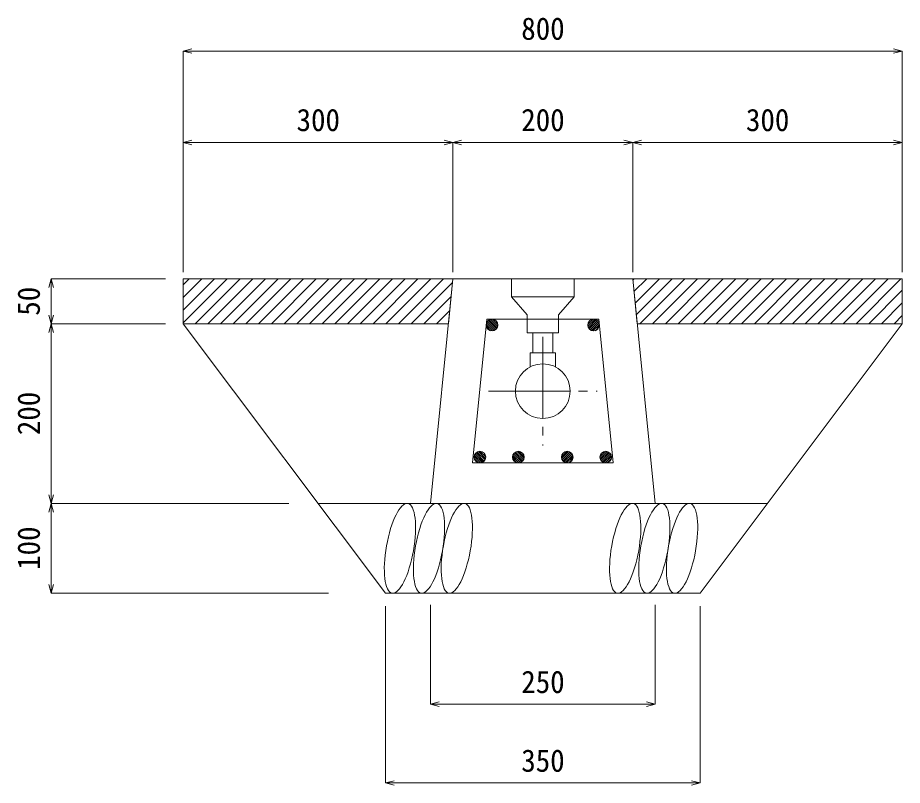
# Model space of a CAD drawing. Units: millimetres, scale not verified. Extents: x -1400 to 2655, y -980 to 980.
# Drawn here: x 1671 to 2655, y -50 to 804 of the extents above; entities that cross this region are included whole.
import ezdxf
from ezdxf.enums import TextEntityAlignment as Align

# ---------------------------------------------------------------- set-up
doc = ezdxf.new("R2010")
doc.units = ezdxf.units.MM
doc.header["$LTSCALE"] = 10
doc.linetypes.add('CHAIN2', pattern=[12, 9, -1, 1, -1])
doc.layers.add('1-1', color=7, linetype='Continuous', lineweight=9)
doc.styles.add('ＭＳ ゴシック', font='')
doc.styles.get('ＭＳ ゴシック').set_extended_font_data('MS Gothic')

msp = doc.modelspace()

# ---------------------------------------------------------------- linework, layer by layer
at = {"layer": '1-1', "color": 4}
for p, q in [((1855.1, 767.35), (1864.76, 769.94)), ((2655.1, 767.35), (2645.44, 769.94)), ((1855.1, 767.35), (2655.1, 767.35)), ((1855.1, 767.35), (1864.76, 764.76)), ((1855.1, 767.35), (1855.1, 665.65)), ((2655.1, 767.35), (2645.44, 764.76)), ((2655.1, 767.35), (2655.1, 665.65)), ((1855.1, 665.65), (1864.76, 668.24)), ((1855.1, 665.65), (2155.1, 665.65)), ((1855.1, 665.65), (1864.76, 663.06)), ((1855.1, 665.65), (1855.1, 521.26)), ((2155.1, 665.65), (2145.44, 668.24)), ((2155.1, 665.65), (2145.44, 663.06)), ((2155.1, 665.65), (2164.76, 668.24)), ((2155.1, 665.65), (2155.1, 521.26)), ((2155.1, 665.65), (2355.1, 665.65)), ((2155.1, 665.65), (2164.76, 663.06)), ((2355.1, 665.65), (2345.44, 668.24)), ((2355.1, 665.65), (2345.44, 663.06)), ((2355.1, 665.65), (2364.76, 668.24)), ((2355.1, 665.65), (2355.1, 521.26)), ((2355.1, 665.65), (2655.1, 665.65)), ((2355.1, 665.65), (2364.76, 663.06)), ((2655.1, 665.65), (2645.44, 668.24)), ((2655.1, 665.65), (2645.44, 663.06)), ((2655.1, 665.65), (2655.1, 521.26)), ((1707.97, 513.63), (1705.39, 503.97)), ((1707.97, 463.63), (1707.97, 513.63)), ((1707.97, 513.63), (1710.56, 503.97)), ((1707.97, 513.63), (1835.26, 513.63)), ((1707.97, 463.63), (1705.39, 473.29)), ((1707.97, 463.63), (1710.56, 473.29)), ((1707.97, 463.63), (1705.39, 453.97)), ((1707.97, 263.63), (1707.97, 463.63)), ((1707.97, 463.63), (1710.56, 453.97)), ((1707.97, 463.63), (1835.26, 463.63)), ((1707.97, 263.63), (1705.39, 273.29)), ((1707.97, 263.63), (1710.56, 273.29)), ((1707.97, 263.63), (1705.39, 253.97)), ((1707.97, 163.63), (1707.97, 263.63)), ((1707.97, 263.63), (1710.56, 253.97)), ((1707.97, 263.63), (1972.4, 263.63)), ((1707.97, 163.63), (1705.39, 173.29)), ((1707.97, 163.63), (1710.56, 173.29)), ((1707.97, 163.63), (2016.74, 163.63)), ((2080.1, -47.66), (2080.1, 149.18)), ((2130.1, 40), (2130.1, 150.72)), ((2380.1, 40), (2380.1, 150.72)), ((2430.1, -47.66), (2430.1, 149.18)), ((2130.1, 40), (2139.76, 42.59)), ((2130.1, 40), (2380.1, 40)), ((2130.1, 40), (2139.76, 37.41)), ((2380.1, 40), (2370.44, 42.59)), ((2380.1, 40), (2370.44, 37.41)), ((2080.1, -47.66), (2089.76, -45.07)), ((2080.1, -47.66), (2430.1, -47.66)), ((2080.1, -47.66), (2089.76, -50.25)), ((2430.1, -47.66), (2420.44, -45.07)), ((2430.1, -47.66), (2420.44, -50.25))]:
    msp.add_line(p, q, dxfattribs=at)
at = {"layer": '1-1'}
for p, q in [((1855.1, 513.63), (2155.1, 513.63)), ((1855.1, 513.63), (1855.1, 463.63)), ((1855.1, 464.67), (1904.06, 513.63)), ((1855.1, 478.81), (1889.92, 513.63)), ((1855.1, 492.95), (1875.78, 513.63)), ((1855.1, 507.1), (1861.63, 513.63)), ((1868.2, 463.63), (1918.2, 513.63)), ((1882.34, 463.63), (1932.34, 513.63)), ((1896.49, 463.63), (1946.49, 513.63)), ((1910.63, 463.63), (1960.63, 513.63)), ((1924.77, 463.63), (1974.77, 513.63)), ((1938.91, 463.63), (1988.91, 513.63)), ((1953.06, 463.63), (2003.06, 513.63)), ((1967.2, 463.63), (2017.2, 513.63)), ((1981.34, 463.63), (2031.34, 513.63)), ((1995.48, 463.63), (2045.48, 513.63)), ((2009.62, 463.63), (2059.62, 513.63)), ((2023.77, 463.63), (2073.77, 513.63)), ((2037.91, 463.63), (2087.91, 513.63)), ((2052.05, 463.63), (2102.05, 513.63)), ((2066.19, 463.63), (2116.19, 513.63)), ((2080.33, 463.63), (2130.33, 513.63)), ((2094.48, 463.63), (2144.48, 513.63)), ((2155.1, 513.63), (2150.1, 463.63)), ((2290.1, 493.63), (2290.1, 513.63)), ((2655.1, 513.63), (2355.1, 513.63)), ((2355.1, 513.63), (2360.1, 463.63)), ((2355.24, 512.26), (2356.61, 513.63)), ((2356.52, 499.4), (2370.75, 513.63)), ((2357.81, 486.54), (2384.89, 513.63)), ((2359.1, 473.69), (2399.04, 513.63)), ((2363.18, 463.63), (2413.18, 513.63)), ((2377.32, 463.63), (2427.32, 513.63)), ((2391.46, 463.63), (2441.46, 513.63)), ((2405.6, 463.63), (2455.6, 513.63)), ((2419.75, 463.63), (2469.75, 513.63)), ((2433.89, 463.63), (2483.89, 513.63)), ((2448.03, 463.63), (2498.03, 513.63)), ((2462.17, 463.63), (2512.17, 513.63)), ((2476.31, 463.63), (2526.31, 513.63)), ((2490.46, 463.63), (2540.46, 513.63)), ((2504.6, 463.63), (2554.6, 513.63)), ((2518.74, 463.63), (2568.74, 513.63)), ((2532.88, 463.63), (2582.88, 513.63)), ((2547.03, 463.63), (2597.03, 513.63)), ((2561.17, 463.63), (2611.17, 513.63)), ((2575.31, 463.63), (2625.31, 513.63)), ((2589.45, 463.63), (2639.45, 513.63)), ((2603.59, 463.63), (2653.59, 513.63)), ((2655.1, 513.63), (2655.1, 463.63)), ((2108.62, 463.63), (2154.71, 509.72)), ((2122.76, 463.63), (2153.14, 494.01)), ((2220.1, 493.63), (2237.6, 473.63)), ((2272.6, 473.63), (2290.1, 493.63)), ((2617.74, 463.63), (2655.1, 500.99)), ((2631.88, 463.63), (2655.1, 486.85)), ((2136.9, 463.63), (2151.57, 478.29)), ((2237.6, 453.63), (2237.6, 473.63)), ((2272.6, 453.63), (2272.6, 473.63)), ((2646.02, 463.63), (2655.1, 472.71)), ((2080.1, 163.63), (1855.1, 463.63)), ((1855.1, 463.63), (2150.1, 463.63)), ((2192.13, 462.93), (2199.28, 455.78)), ((2192.55, 464.63), (2200.98, 456.2)), ((2193.3, 466.01), (2202.36, 456.95)), ((2194.3, 467.12), (2203.48, 457.95)), ((2195.56, 467.99), (2204.34, 459.21)), ((2197.1, 468.57), (2204.92, 460.75)), ((2199.06, 468.73), (2205.08, 462.71)), ((2311.14, 468.73), (2305.12, 462.71)), ((2313.11, 468.57), (2305.28, 460.75)), ((2314.65, 467.99), (2305.86, 459.21)), ((2315.9, 467.12), (2306.73, 457.95)), ((2316.91, 466.01), (2307.84, 456.95)), ((2317.65, 464.63), (2309.22, 456.2)), ((2318.07, 462.93), (2310.92, 455.78)), ((2655.1, 463.63), (2360.1, 463.63)), ((2430.1, 163.63), (2655.1, 463.63)), ((2192.3, 460.64), (2196.99, 455.95)), ((2272.6, 453.63), (2237.6, 453.63)), ((2244.1, 431.24), (2244.1, 453.63)), ((2266.1, 431.24), (2266.1, 453.63)), ((2317.9, 460.64), (2313.21, 455.95)), ((2269.1, 431.24), (2269.1, 415.37)), ((2178.64, 315.81), (2185.78, 308.66)), ((2179.06, 317.51), (2187.49, 309.08)), ((2179.8, 318.89), (2188.86, 309.83)), ((2180.81, 320.01), (2189.98, 310.83)), ((2182.06, 320.87), (2190.85, 312.09)), ((2183.6, 321.45), (2191.43, 313.63)), ((2185.56, 321.61), (2191.59, 315.59)), ((2221.43, 315.81), (2228.57, 308.66)), ((2221.85, 317.51), (2230.28, 309.08)), ((2222.59, 318.89), (2231.65, 309.83)), ((2223.6, 320.01), (2232.77, 310.83)), ((2224.85, 320.87), (2233.64, 312.09)), ((2226.39, 321.45), (2234.22, 313.63)), ((2228.36, 321.61), (2234.38, 315.59)), ((2281.85, 321.61), (2275.83, 315.59)), ((2283.81, 321.45), (2275.99, 313.63)), ((2285.35, 320.87), (2276.57, 312.09)), ((2286.61, 320.01), (2277.43, 310.83)), ((2287.61, 318.89), (2278.55, 309.83)), ((2288.36, 317.51), (2279.93, 309.08)), ((2288.78, 315.81), (2281.63, 308.66)), ((2324.64, 321.61), (2318.62, 315.59)), ((2326.6, 321.45), (2318.78, 313.63)), ((2328.14, 320.87), (2319.36, 312.09)), ((2329.4, 320.01), (2320.22, 310.83)), ((2330.4, 318.89), (2321.34, 309.83)), ((2331.15, 317.51), (2322.72, 309.08)), ((2331.57, 315.81), (2324.42, 308.66)), ((2178.8, 313.52), (2183.5, 308.83)), ((2221.59, 313.52), (2226.29, 308.83)), ((2288.61, 313.52), (2283.92, 308.83)), ((2331.4, 313.52), (2326.71, 308.83)), ((2505.1, 263.63), (2005.1, 263.63)), ((2080.1, 163.63), (2430.1, 163.63))]:
    msp.add_line(p, q, dxfattribs=at)
at = {"layer": '1-1', "color": 3}
for p, q in [((2155.1, 513.63), (2130.1, 263.63)), ((2355.1, 513.63), (2155.1, 513.63)), ((2355.1, 513.63), (2380.1, 263.63)), ((2130.1, 263.63), (2380.1, 263.63))]:
    msp.add_line(p, q, dxfattribs=at)
at = {"layer": '1-1', "color": 2, "lineweight": 18}
for p, q in [((2192.81, 468.63), (2176.81, 308.63)), ((2192.81, 468.63), (2317.39, 468.63)), ((2317.39, 468.63), (2333.39, 308.63)), ((2176.81, 308.63), (2333.39, 308.63))]:
    msp.add_line(p, q, dxfattribs=at)
at = {"layer": '1-1', "linetype": 'CHAIN2'}
for p, q in [((2255.1, 449.08), (2255.1, 328.18)), ((2194.65, 388.63), (2315.55, 388.63))]:
    msp.add_line(p, q, dxfattribs=at)
at = {"layer": '1-1'}
for points in [[(2290.1, 493.63), (2220.1, 493.63), (2220.1, 513.63)], [(2269.1, 431.24), (2241.1, 431.24), (2241.1, 415.37)]]:
    msp.add_lwpolyline(points, dxfattribs=at)
at = {"layer": '1-1', "color": 2, "lineweight": 18}
for centre in [(2198.6, 462.25), (2311.61, 462.25), (2185.1, 315.13), (2227.89, 315.13), (2282.31, 315.13), (2325.1, 315.13)]:
    msp.add_circle(centre, 6.5, dxfattribs=at)
at = {"layer": '1-1', "color": 3}
msp.add_circle((2255.1, 388.63), 30.45, dxfattribs=at)
at = {"layer": '1-1'}
for centre in [(2096.14, 213.64), (2128.52, 213.64), (2159.43, 213.64), (2346.78, 213.64), (2379.17, 213.64), (2410.07, 213.64)]:
    msp.add_ellipse(centre, major_axis=(8.81, 49.96), ratio=0.3, dxfattribs=at)

# ---------------------------------------------------------------- texts
at = {"layer": '1-1', "style": 'ＭＳ ゴシック', "width": 0.95}
for s, p in [('800', (2231.1, 772.35)), ('300', (1981.1, 670.65)), ('200', (2231.1, 670.65)), ('300', (2481.1, 670.65)), ('250', (2231.1, 45)), ('350', (2231.1, -42.66))]:
    msp.add_text(s, height=24.93, dxfattribs=at).set_placement(p, align=Align.BOTTOM_LEFT)
for s, p in [('50', (1702.97, 472.63)), ('200', (1702.97, 339.63)), ('100', (1702.97, 189.63))]:
    msp.add_text(s, height=24.93, rotation=90, dxfattribs=at).set_placement(p, align=Align.BOTTOM_LEFT)

doc.saveas('drawing.dxf')
